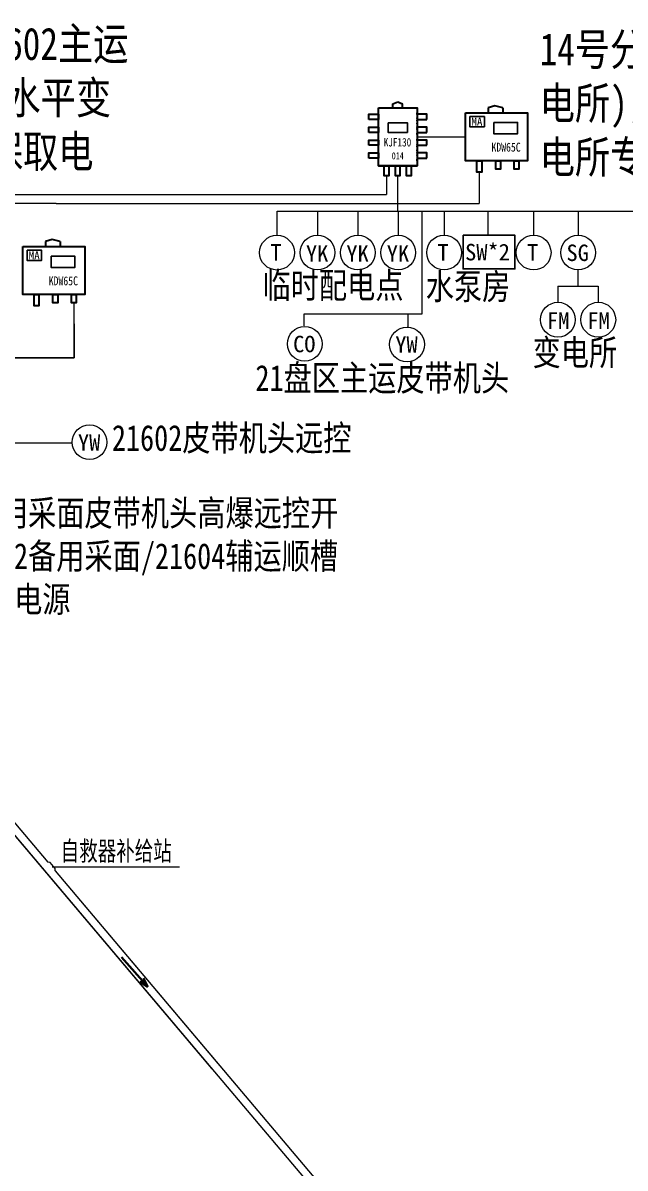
# Model space of a CAD drawing. Header units: millimetres. Extents: x 2501 to 6983, y 1724 to 12691.
# Drawn here: x 5563 to 5936, y 3314 to 4023 of the extents above; entities that cross this region are included whole.
import ezdxf

# ---------------------------------------------------------------- set-up
doc = ezdxf.new("R2010")
doc.units = ezdxf.units.MM
for name, color, linetype in [('4、10月', 131, 'Continuous'), ('6号煤底板等高线', 7, 'Continuous'), ('PUB_TEXT', 7, 'Continuous'), ('风流', 7, 'Continuous')]:
    doc.layers.add(name, color=color, linetype=linetype)
doc.layers.add('井下工业网光缆', color=5, linetype='Continuous', lineweight=30)
doc.styles.get("Standard").update_dxf_attribs({"font": 'arial.ttf'})
doc.styles.add('宋体', font='', dxfattribs={"height": 2})
doc.styles.add('新宋体', font='', dxfattribs={"width": 0.8})
doc.styles.add('样三', font='simfang.ttf', dxfattribs={"width": 0.7})
doc.styles.get('宋体').set_extended_font_data('SimSun')
doc.styles.get('新宋体').set_extended_font_data('NSimSun')
doc.linetypes.add('442', pattern='A,5,[175,AAA.SHX,S=1,R=90,X=0,Y=0],5', length=10)

# ---------------------------------------------------------------- blocks, each defined once
blk = doc.blocks.new('A$C12DB153C')
at = {"layer": '风流', "color": 5, "lineweight": 35}
for p, q in [((0, 18.19), (16.26, 0)), ((11.36, 3.11), (16.26, 0)), ((16.26, 0), (13.72, 5.22))]:
    blk.add_line(p, q, dxfattribs=at)
blk = doc.blocks.new('12')
at = {"color": 0, "lineweight": 20, "ltscale": 5}
for p, q in [((421676.78, 4239296.75, 12180.47), (422105.39, 4238789.43, 12180.47)), ((421710.61, 4239264.45, 12366.08), (422004.02, 4238917.17, 12366.08)), ((422008.54, 4238911.82, 12366.08), (422109.21, 4238792.66, 12366.08))]:
    blk.add_line(p, q, dxfattribs=at)
at = {"color": 0, "lineweight": 20, "ltscale": 5, "elevation": 12273.3}
for points in [[(421676.77, 4239296.74), (422299.27, 4238559.96)], [(422008.54, 4238911.82), (422308.89, 4238556.31)]]:
    blk.add_lwpolyline(points, dxfattribs=at)
at = {"color": 0, "linetype": 'ByBlock', "lineweight": 20, "ltscale": 0.005, "elevation": 7363.19, "flags": 128}
blk.add_lwpolyline([(422008.55, 4238911.83), (422008.67, 4238913.24), (422005.45, 4238917.07), (422004.02, 4238917.17)], dxfattribs=at)
at = {"layer": '6号煤底板等高线', "lineweight": 20}
blk.add_line((422006.75, 4238914.32, 14428.69), (422085.5, 4238914.32, 14428.69), dxfattribs=at)
at = {"lineweight": 20}
blk.add_blockref('A$C12DB153C', (422049.67, 4238840.14, 9818.24), dxfattribs=at)
blk.add_blockref('A$C12DB153C', (422049.67, 4238840.14, 9818.24), dxfattribs=at)
at = {"layer": 'PUB_TEXT', "lineweight": 20, "style": '样三', "width": 0.7}
blk.add_text('自救器补给站', height=12, rotation=0.04934, dxfattribs=at).set_placement((422012.04, 4238918.15, 7361.76))
blk = doc.blocks.new('安全监控分站')
at = {"layer": '4、10月', "color": 1}
blk.add_lwpolyline([(402267.09, 4250591.89), (402279.09, 4250591.89), (402279.09, 4250585.89), (402267.09, 4250585.89)], close=True, dxfattribs=at)
at = {"layer": '井下工业网光缆', "color": 4, "lineweight": 30}
for p, q in [((402270.09, 4250603.56), (402273.09, 4250604.76)), ((402270.09, 4250601.16), (402270.09, 4250603.56)), ((402273.09, 4250604.76), (402276.09, 4250603.56)), ((402276.09, 4250601.16), (402276.09, 4250603.56)), ((402261.09, 4250565.16), (402285.09, 4250565.16))]:
    blk.add_line(p, q, dxfattribs=at)
for points in [[(402255.09, 4250593.89), (402255.09, 4250597.16), (402261.09, 4250597.16), (402261.09, 4250593.89)], [(402261.09, 4250601.16), (402285.09, 4250601.16), (402285.09, 4250565.16), (402261.09, 4250565.16)], [(402291.09, 4250593.89), (402291.09, 4250597.16), (402285.09, 4250597.16), (402285.09, 4250593.89)], [(402255.09, 4250585.89), (402255.09, 4250589.16), (402261.09, 4250589.16), (402261.09, 4250585.89)], [(402291.09, 4250585.89), (402291.09, 4250589.16), (402285.09, 4250589.16), (402285.09, 4250585.89)], [(402255.09, 4250577.89), (402255.09, 4250581.16), (402261.09, 4250581.16), (402261.09, 4250577.89)], [(402291.09, 4250577.89), (402291.09, 4250581.16), (402285.09, 4250581.16), (402285.09, 4250577.89)], [(402255.09, 4250569.89), (402255.09, 4250573.16), (402261.09, 4250573.16), (402261.09, 4250569.89)], [(402291.09, 4250569.89), (402291.09, 4250573.16), (402285.09, 4250573.16), (402285.09, 4250569.89)], [(402267.8, 4250565.16), (402264.52, 4250565.16), (402264.52, 4250559.16), (402267.8, 4250559.16)], [(402274.65, 4250565.16), (402271.38, 4250565.16), (402271.38, 4250559.16), (402274.65, 4250559.16)], [(402281.51, 4250565.16), (402278.24, 4250565.16), (402278.24, 4250559.16), (402281.51, 4250559.16)]]:
    blk.add_lwpolyline(points, close=True, dxfattribs=at)
for p in [(402285.09, 4250597.89), (402285.09, 4250597.16), (402285.09, 4250594.62), (402285.09, 4250593.16), (402285.09, 4250591.35), (402285.09, 4250589.16), (402285.09, 4250588.07), (402285.09, 4250587.96), (402285.09, 4250585.16), (402285.09, 4250584.8), (402285.09, 4250581.53), (402285.09, 4250581.16), (402285.09, 4250578.25), (402285.09, 4250577.16), (402285.09, 4250574.98), (402285.09, 4250574.76), (402285.09, 4250573.16), (402285.09, 4250571.71), (402285.09, 4250569.16), (402285.09, 4250568.44), (402264.52, 4250565.16), (402267.95, 4250565.16), (402271.38, 4250565.16), (402274.81, 4250565.16), (402278.24, 4250565.16), (402281.66, 4250565.16)]:
    blk.add_point(p, dxfattribs=at)
at = {"layer": '井下工业网光缆', "color": 4, "lineweight": 30, "style": '新宋体', "width": 0.8}
blk.add_text('KJF130', height=5.225, dxfattribs=at).set_placement((402264.37, 4250577.18))
blk = doc.blocks.new('电源箱')
at = {"layer": '4、10月', "color": 1}
for points in [[(402048.53, 4247528.01), (402057.53, 4247528.01), (402057.53, 4247521.65), (402048.53, 4247521.65)], [(402063.36, 4247524.3), (402078.12, 4247524.3), (402078.12, 4247517.32), (402063.36, 4247517.32)]]:
    blk.add_lwpolyline(points, close=True, dxfattribs=at)
at = {"layer": '井下工业网光缆', "color": 4, "lineweight": 30}
for p, q in [((402059.92, 4247533.39), (402059.92, 4247530.29)), ((402064.12, 4247534.57), (402059.94, 4247533.45)), ((402069.04, 4247533.45), (402064.12, 4247534.57)), ((402069.03, 4247533.39), (402069.03, 4247530.29))]:
    blk.add_line(p, q, dxfattribs=at)
for points in [[(402045.95, 4247530.24), (402084.24, 4247530.24), (402084.24, 4247500.6), (402045.95, 4247500.63)], [(402052.91, 4247500.64), (402055.88, 4247500.64), (402055.88, 4247493.54), (402052.91, 4247493.54)], [(402064.57, 4247500.63), (402067.54, 4247500.63), (402067.54, 4247495.49), (402064.57, 4247495.49)], [(402075.93, 4247500.58), (402078.91, 4247500.58), (402078.91, 4247495.44), (402075.93, 4247495.44)]]:
    blk.add_lwpolyline(points, close=True, dxfattribs=at)
at = {"layer": '4、10月', "color": 1, "insert": (402049.48, 4247527.31), "char_height": 5.0544, "width": 4.0436, "attachment_point": 1, "style": '宋体'}
blk.add_mtext('{\\fFangSong|b0|i0|c134|p49;MA}', dxfattribs=at)
at = {"layer": '井下工业网光缆', "color": 4, "lineweight": 30, "style": '新宋体', "width": 0.8}
blk.add_text('KDW65C', height=5.533, dxfattribs=at).set_placement((402061.95, 4247506.26))

msp = doc.modelspace()

# ---------------------------------------------------------------- linework, layer by layer
at = {"color": 0, "lineweight": 20}
for p, q in [((5806.92, 3952.59, -3233.8), (5836.92, 3952.59, -3233.8)), ((5794.84, 3928.59, -3233.8), (5794.84, 3906.66, -3233.8)), ((5720.15, 3906.65, -3233.8), (5720.15, 3891.65, -3233.8)), ((5720.19, 3906.66, -3233.8), (5770.19, 3906.66, -3233.8)), ((5745.19, 3906.66, -3233.8), (5745.19, 3891.66, -3233.8)), ((5770.19, 3906.66, -3233.8), (5770.19, 3891.66, -3233.8)), ((5770.19, 3906.66, -3233.8), (5794.84, 3906.66, -3233.8)), ((5794.84, 3906.66, -3233.8), (5906.53, 3906.66, -3233.8)), ((5795.19, 3906.66, -3233.8), (5795.19, 3891.66, -3233.8)), ((5823.57, 3906.66, -3233.8), (5823.57, 3891.66, -3233.8)), ((5850.75, 3906.42, -3233.8), (5850.75, 3891.42, -3233.8)), ((5879, 3906.66, -3233.8), (5879, 3891.66, -3233.8)), ((5906.53, 3906.66, -3233.58), (5906.53, 3891.66, -3233.58)), ((5906.53, 3860.14, -3233.58), (5906.53, 3870.14, -3233.58)), ((5894.03, 3860.14, -3233.58), (5894.03, 3850.14, -3233.58)), ((5894.03, 3860.14, -3233.58), (5919.03, 3860.14, -3233.58)), ((5919.03, 3860.14, -3233.58), (5919.03, 3850.14, -3233.58))]:
    msp.add_line(p, q, dxfattribs=at)
at = {"color": 6, "lineweight": 20}
for p, q in [((5787.98, 3928.59, -3233.8), (5787.98, 3916.91, -3233.8)), ((5314.31, 3917.07, -3233.91), (5592.79, 3916.95, -3233.91)), ((5592.78, 3916.91, -3233.76), (5787.98, 3916.91, -3233.8))]:
    msp.add_line(p, q, dxfattribs=at)
at = {"color": 1, "lineweight": 20}
for p, q in [((5845.35, 3930.69, -3233.8), (5845.35, 3911.32, -3233.8)), ((5583.54, 3911.32, -3233.8), (5114.16, 3911.32, -3233.81)), ((5583.54, 3911.32, -3233.8), (5845.35, 3911.32, -3233.8)), ((5594.63, 3836.8), (5594.63, 3849.83))]:
    msp.add_line(p, q, dxfattribs=at)
at = {"linetype": '442', "lineweight": 20}
msp.add_line((5906.49, 3906.63, -3233.91), (5970.83, 3906.63, -3233.91), dxfattribs=at)
at = {"lineweight": 20}
for p, q in [((5809.92, 3843.05, -3234.06), (5809.92, 3905.94, -3234.06)), ((5736.89, 3835.58, -3234.06), (5736.89, 3843.03, -3234.06)), ((5736.89, 3843.03, -3234.06), (5801.12, 3843.03, -3234.06)), ((5801.06, 3843.05, -3234.06), (5809.92, 3843.05, -3234.06)), ((5801.12, 3843.03, -3234.06), (5801.12, 3834.52, -3234.06))]:
    msp.add_line(p, q, dxfattribs=at)
at = {"color": 1}
for p, q in [((5594.63, 3836.8), (5594.63, 3815.8)), ((5594.63, 3815.8), (4966.72, 3815.8))]:
    msp.add_line(p, q, dxfattribs=at)
msp.add_line((5593.34, 3762.85), (5545.92, 3763.11))
msp.add_lwpolyline([(5835.34, 3891.66), (5867.46, 3891.66), (5867.46, 3870.79), (5835.34, 3870.79)], close=True)
at = {"color": 7, "lineweight": 20}
for centre in [(5720.15, 3880.89, -3233.8), (5745.19, 3880.9, -3233.8), (5770.19, 3880.9, -3233.8), (5795.19, 3880.9, -3233.8), (5823.57, 3880.9, -3233.8), (5879, 3880.9, -3233.8), (5906.53, 3880.9, -3233.58), (5894.03, 3839.38, -3233.58), (5919.03, 3839.38, -3233.58), (5737.31, 3824.43, -3234.06), (5800.63, 3824.05, -3234.06), (5604.12, 3763.52)]:
    msp.add_circle(centre, 10.76, dxfattribs=at)

# ---------------------------------------------------------------- block references
at = {"lineweight": 20}
msp.add_blockref('12', (-416425.77, -4235413.67, -3234.06), dxfattribs=at)
at = {"color": 6, "lineweight": 20}
for name, p in [('安全监控分站', (-396478.18, -4246630.57, -3233.8)), ('电源箱', (-396209.04, -4243562.85, -3233.8)), ('电源箱', (-396483.08, -4243645.61))]:
    msp.add_blockref(name, p, dxfattribs=at)

# ---------------------------------------------------------------- texts
at = {"color": 3, "lineweight": 20, "char_height": 10.2, "width": 16.7762, "attachment_point": 3, "rotation": 0.16974}
for s, insert in [('{\\fSimSun|b0|i0|c134|p2;T}', (5723.02, 3886.15, -3233.2)), ('{\\fSimSun|b0|i0|c134|p2;T}', (5826.44, 3886.17, -3233.2)), ('{\\fSimSun|b0|i0|c134|p2;SW*2}', (5864.32, 3886.37, -3233.2)), ('{\\fSimSun|b0|i0|c134|p2;T}', (5881.87, 3886.17, -3233.2))]:
    msp.add_mtext(s, dxfattribs=dict(at, insert=insert))
at = {"color": 3, "lineweight": 20, "char_height": 10.2, "width": 16.7762}
for s, insert, attachment_point in [('{\\fSimSun|b0|i0|c134|p2;YK}', (5751.95, 3885.43, -3233.2), 3), ('{\\fSimSun|b0|i0|c134|p2;YK}', (5776.95, 3885.43, -3233.2), 3), ('{\\fSimSun|b0|i0|c134|p2;YK}', (5801.95, 3885.43, -3233.2), 3), ('{\\fSimSun|b0|i0|c134|p2;SG}', (5899.32, 3885.89, -3232.98), 1), ('{\\fSimSun|b0|i0|c134|p2;FM}', (5887.27, 3843.91, -3232.98), 1), ('{\\fSimSun|b0|i0|c134|p2;FM}', (5912.27, 3843.91, -3232.98), 1), ('{\\fSimSun|b0|i0|c134|p2;CO}', (5730.11, 3829.42, -3233.46), 1), ('{\\fSimSun|b0|i0|c134|p2;YW}', (5793.36, 3829.14, -3233.46), 1), ('{\\fSimSun|b0|i0|c134|p2;YW}', (5596.92, 3768.5, 0.6), 1)]:
    msp.add_mtext(s, dxfattribs=dict(at, insert=insert, attachment_point=attachment_point))
at = {"layer": '井下工业网光缆', "color": 1, "lineweight": 20, "style": '新宋体', "width": 0.8}
msp.add_text('014', height=4.354, dxfattribs=at).set_placement((5791.16, 3938.66, -3233.8))
at = {"layer": '井下工业网光缆', "color": 6, "lineweight": 20, "attachment_point": 1, "style": '新宋体'}
for s, insert, char_height, width in [('{\\C1;23号分站(21602主运巷口)，在二水平变电所专用综保取电 }', (5431.99, 4020.16, -3233.95), 20, 203.7857), ('{\\C1;14号分站(二水平变电所)，在二水平变电所专用综保取电 }', (5882.73, 4016.74, -3233.8), 20, 203.7857), ('{\\C0;临时配电点}', (5711.15, 3868.67, -3233.91), 16, 280.6769), ('{\\C0;水泵房}', (5812.21, 3867.9, -3233.8), 16, 280.6769), ('{\\C0;变电所}', (5878.33, 3827.09, -3233.8), 16, 280.6769), ('{\\C0;21盘区主运皮带机头}', (5706.79, 3811.32, -3233.95), 16, 280.6769), ('{\\C0;21602皮带机头远控}', (5617.97, 3774.19, -3233.95), 16, 280.6769), ('{\\C0;21602备用采面皮带机头高爆远控开关、21602备用采面/21604辅运顺槽基站远控电源}', (5487.6, 3727.71, 462.94), 16, 280.6769)]:
    msp.add_mtext(s, dxfattribs=dict(at, insert=insert, char_height=char_height, width=width))

doc.saveas('drawing.dxf')
